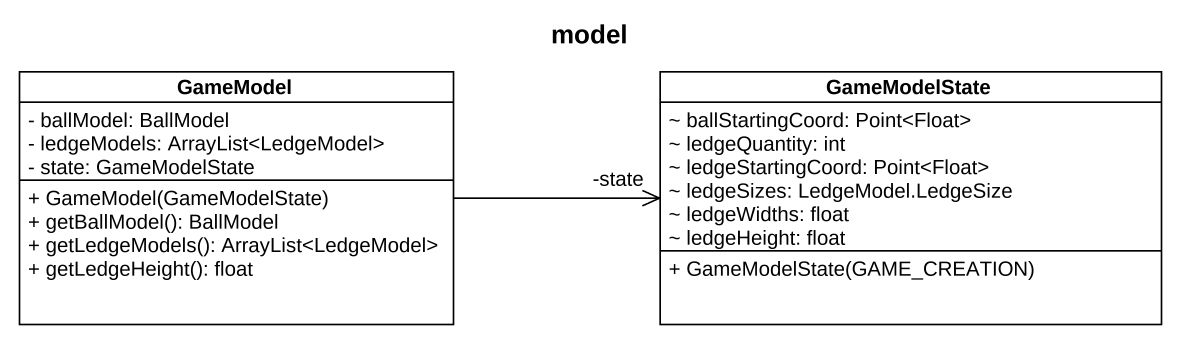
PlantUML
@startuml
title model
hide circle
hide empty members
skinparam classAttributeIconSize 0
class GameModel {
  - ballModel: BallModel
  - ledgeModels: ArrayList<LedgeModel>
  - state: GameModelState
  + GameModel(GameModelState)
  + getBallModel(): BallModel
  + getLedgeModels(): ArrayList<LedgeModel>
  + getLedgeHeight(): float
}
class GameModelState {
  ~ ballStartingCoord: Point<Float>
  ~ ledgeQuantity: int
  ~ ledgeStartingCoord: Point<Float>
  ~ ledgeSizes: LedgeModel.LedgeSize
  ~ ledgeWidths: float
  ~ ledgeHeight: float
  + GameModelState(GAME_CREATION)
}
GameModel -right-> "-state" GameModelState
@enduml
